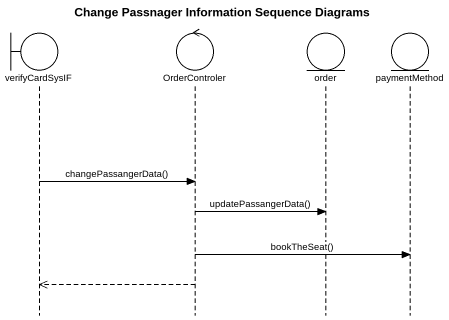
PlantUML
@startuml
title Change Passnager Information Sequence Diagrams
hide footbox
boundary verifyCardSysIF
control OrderControler
entity order
entity paymentMethod

verifyCardSysIF -> OrderControler : changePassangerData()
OrderControler -> order : updatePassangerData()
OrderControler -> paymentMethod : bookTheSeat()
OrderControler -->> verifyCardSysIF
@enduml
